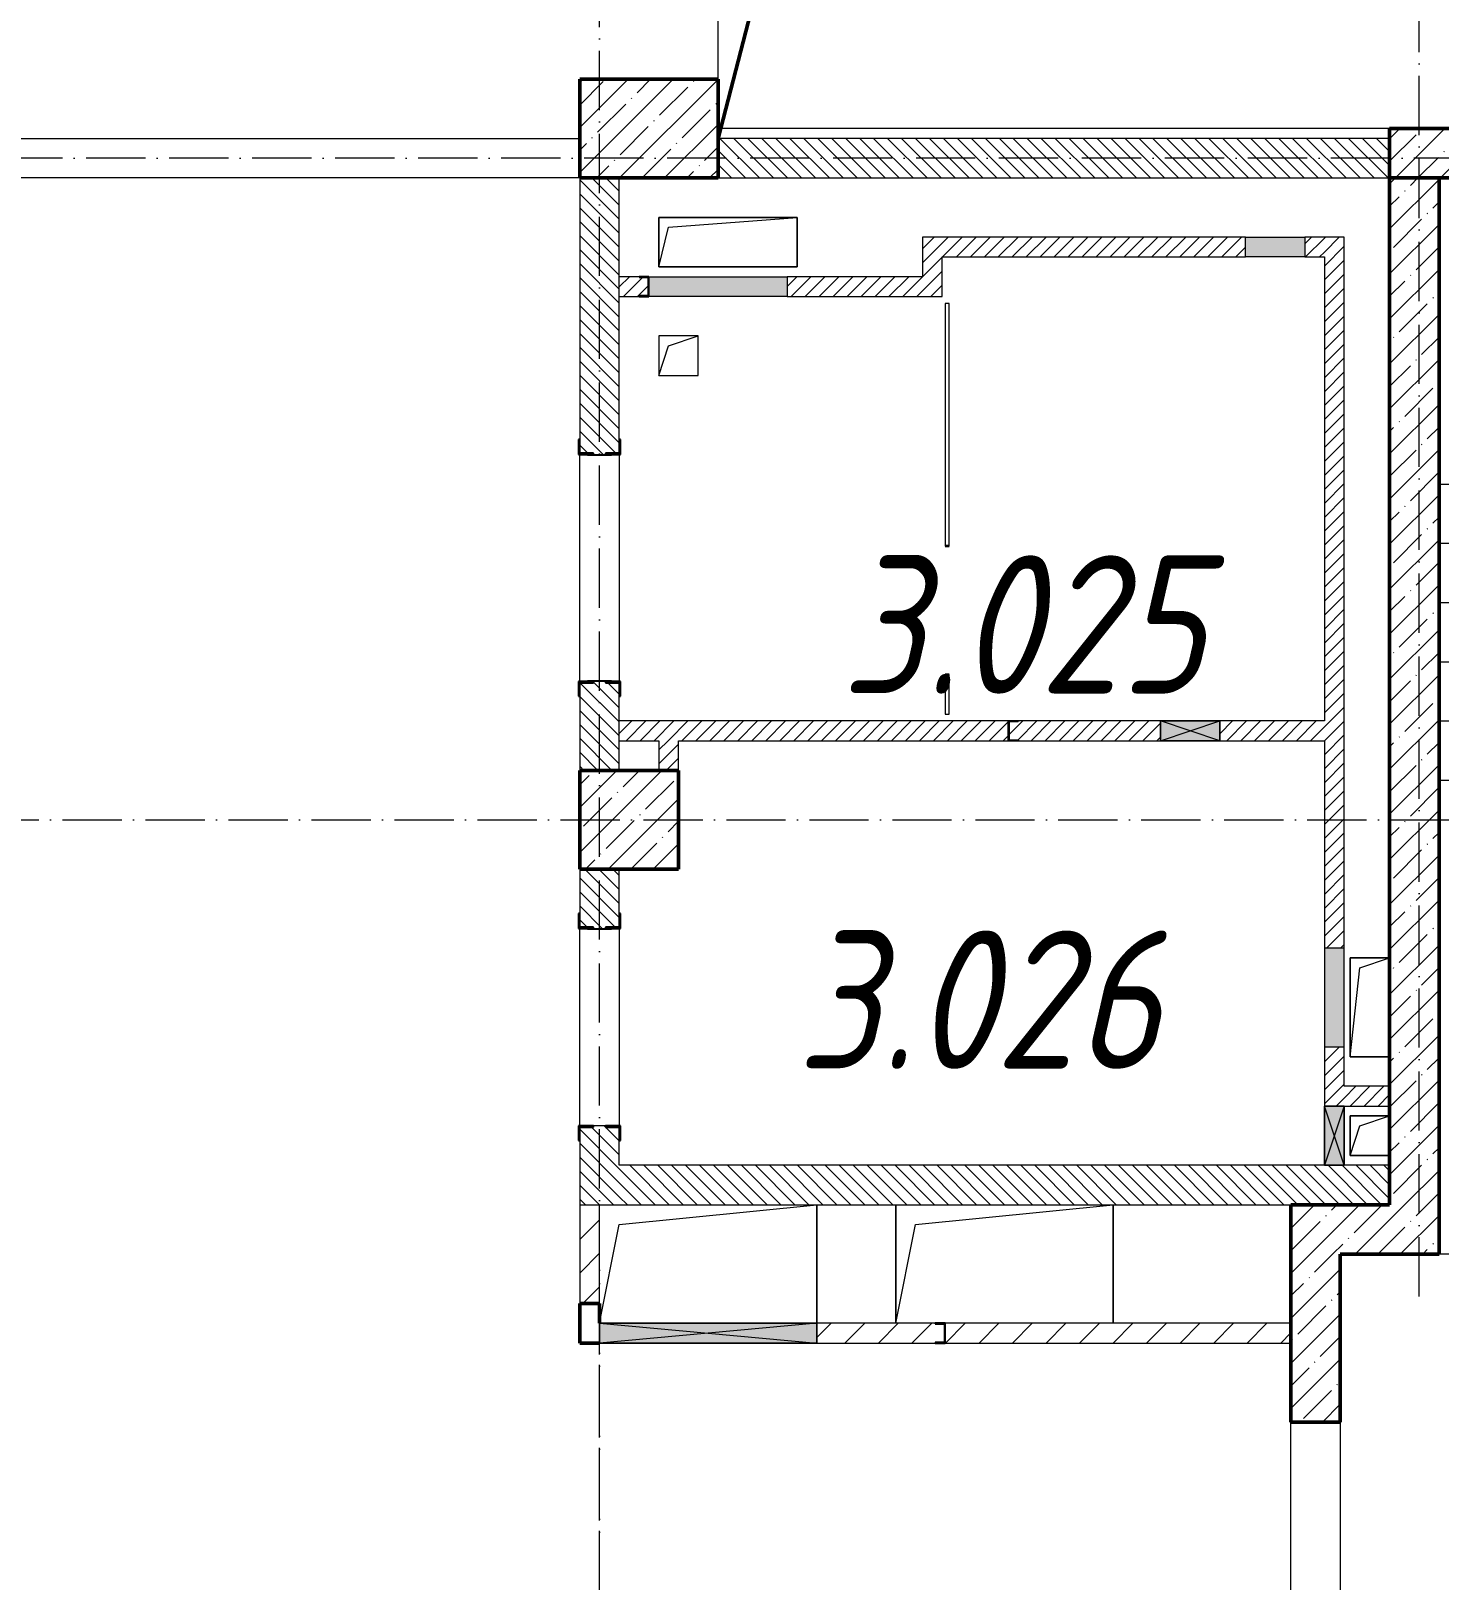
# Model space of a CAD drawing. Header units: millimetres. Extents: x -12989 to 629078, y -109036 to 555275.
# Drawn here: x 374243 to 381371, y -38782 to -30938 of the extents above; entities that cross this region are included whole.
import ezdxf

# ---------------------------------------------------------------- set-up
doc = ezdxf.new("R2010")
doc.units = ezdxf.units.MM
doc.linetypes.add('50_200_ШТРИХ_1Т_ш5_п1_п1_', pattern=[700, 500, -100, 0, -100])
for name, color, linetype, lineweight in [('4 -стяжа', 7, 'Continuous', 30), ('A-DETL-____-OTLN-1', 7, 'Continuous', 50), ('A-DETL-GENF-OTLN', 7, 'Continuous', 9), ('A-DOOR-OPNG-MCUT', 7, 'Continuous', 35), ('A-FLOR-____-OTLN', 7, 'Continuous', 9), ('A-GENM-____-MCUT', 7, 'Continuous', 25), ('A-GENM-____-OTLN', 7, 'Continuous', 9), ('A-GENM-____-OTLN-1', 7, 'Continuous', 25), ('A-GLAZ-____-OTLN', 7, 'Continuous', 9), ('A-WALL-____-MCUT', 7, 'Continuous', 13), ('A-WALL-____-MCUT-2', 7, 'Continuous', 50), ('A-WALL-____-OTLN', 7, 'Continuous', 9), ('A-WALL-____-PATT-1', 7, 'Continuous', 9), ('A-WALL-FNSH-MCUT-1', 7, 'Continuous', 9), ('I-WALL-____-OTLN', 7, 'Continuous', 9), ('S-COLS-____-MCUT', 7, 'Continuous', 50), ('S-COLS-____-OTLN', 7, 'Continuous', 9), ('S-GRID-____-OTLN-1', 7, '50_200_ШТРИХ_1Т_ш5_п1_п1_', 9), ('S-STRS-____-OTLN-1', 7, 'Continuous', 9), ('Марки помещений', 7, 'Continuous', 9)]:
    doc.layers.add(name, color=color, linetype=linetype, lineweight=lineweight)
doc.layers.add('A-DOOR-____-OTLN-1', color=7, linetype='Continuous', lineweight=9, true_color=0xffffff)
doc.layers.get('4 -стяжа').off()
doc.styles.add('ISOCPEUR_I_2', font='isocpeui.ttf', dxfattribs={"width": 0.85, "height": 2.3})
pattern_1 = [(135, (283770.707, -86863.456), (-35.35534, -35.35534), [])]
pattern_2 = [(45, (283770.71, -86863.46), (-84.85281, 84.85281), [])]
pattern_3 = [(45, (283770.7, -86863.46), (-114.04925, 114.04925), []), (45, (283884.76, -86863.46), (-114.04925, 114.04925), [201.612, -40.322, 3.353, -36.97])]
pattern_4 = [(45, (283770.707, -86863.456), (-35.35534, 35.35534), [])]

# ---------------------------------------------------------------- blocks, each defined once
blk = doc.blocks.new('BSC_Колонна _Прямоугольная - 500х700-V110-АР1_План отверстий 3 этажа в осях 1-64_Ю-ЯЯ')
at = {"layer": 'S-COLS-____-OTLN'}
h = blk.add_hatch(dxfattribs=at)
h.set_pattern_fill('FP_115', color=256, style=0, pattern_type=2)
h.set_pattern_definition([(315, (-55431.04, 93600), (114.04925, 114.04925), []), (315, (-55431.04, 93485.95), (114.04925, 114.04925), [201.613, -40.323, 3.353, -36.97])])
h.paths.add_polyline_path([(-250, 350), (-250, -350), (250, -350), (250, 350)], flags=0)
at = {"layer": 'S-COLS-____-MCUT'}
for p, q in [((250, 350), (-250, 350)), ((-250, 350), (-250, -350)), ((250, -350), (250, 350)), ((-250, -350), (250, -350))]:
    blk.add_line(p, q, dxfattribs=at)
blk = doc.blocks.new('BSC_Колонна _Прямоугольная - 500х500-V146-АР1_План отверстий 3 этажа в осях 1-64_Ю-ЯЯ')
at = {"layer": 'S-COLS-____-OTLN'}
h = blk.add_hatch(dxfattribs=at)
h.set_pattern_fill('FP_151', color=256, style=0, pattern_type=2)
h.set_pattern_definition([(45, (-93500, -51931.04), (-114.04925, 114.04925), []), (45, (-93385.95, -51931.04), (-114.04925, 114.04925), [201.613, -40.323, 3.353, -36.97])])
h.paths.add_polyline_path([(-250, -250), (250, -250), (250, 250), (-250, 250)], flags=0)
at = {"layer": 'S-COLS-____-MCUT'}
for p, q in [((250, 250), (-250, 250)), ((-250, 250), (-250, -250)), ((250, -250), (250, 250)), ((-250, -250), (250, -250))]:
    blk.add_line(p, q, dxfattribs=at)
blk = doc.blocks.new('DOR_ДУ_распашная__1Ст_Прямоугольная_ШЕР - Вн_650х2100h_Кабинки С_у-19996353-АР1_План отверстий 3 этажа в осях 1-64_Ю-ЯЯ')
at = {"layer": 'A-DOOR-OPNG-MCUT'}
for p, q in [((-325, 10), (-325, -10)), ((325, -10), (325, 10))]:
    blk.add_line(p, q, dxfattribs=at)
blk = doc.blocks.new('154_Стойка_СКБ_Уголок - СМ-2180_200-28268025-АР1_План отверстий 3 этажа в осях 1-64_Ю-ЯЯ')
at = {"layer": 'A-GENM-____-MCUT'}
for p, q in [((125, 156), (125, 81)), ((200, 156), (125, 156)), ((125, 81), (131, 81)), ((131, 81), (131, 150)), ((131, 150), (200, 150)), ((200, 150), (200, 156)), ((131, 19), (125, 19)), ((125, 19), (125, -56)), ((131, -50), (131, 19)), ((125, -56), (200, -56)), ((200, -50), (131, -50)), ((200, -56), (200, -50))]:
    blk.add_line(p, q, dxfattribs=at)
blk = doc.blocks.new('Стойка_Влож_Полоса боковая - Полоса-28213942-АР1_План отверстий 3 этажа в осях 1-64_Ю-ЯЯ')
at = {"layer": 'A-GENM-____-OTLN'}
for p, q in [((-5, 60), (0, 60)), ((-5, -60), (-5, 60)), ((0, -60), (-5, -60))]:
    blk.add_line(p, q, dxfattribs=at)
blk = doc.blocks.new('154_Фахверк_СКБ_Швеллер - Тип_100_3960-28336563-АР1_План отверстий 3 этажа в осях 1-64_Ю-ЯЯ')
at = {"layer": 'A-GENM-____-MCUT'}
for p, q in [((125, 50), (175, 50)), ((125, -50), (125, 50)), ((128, 47), (128, -47)), ((175, 47), (128, 47)), ((175, 50), (175, 47)), ((175, -50), (125, -50)), ((128, -47), (175, -47)), ((175, -47), (175, -50))]:
    blk.add_line(p, q, dxfattribs=at)
blk = doc.blocks.new('154_Фахверк_СКБ_Швеллер - Тип_100_3960-28515445-АР1_План отверстий 3 этажа в осях 1-64_Ю-ЯЯ')
at = {"layer": 'A-GENM-____-MCUT'}
for p, q in [((175, 50), (125, 50)), ((125, 50), (125, -50)), ((128, 47), (175, 47)), ((128, -47), (128, 47)), ((175, 47), (175, 50)), ((125, -50), (175, -50)), ((175, -47), (128, -47)), ((175, -50), (175, -47))]:
    blk.add_line(p, q, dxfattribs=at)
blk = doc.blocks.new('AR_Отверстие Ниша - Лючок-32405746-АР1_План отверстий 3 этажа в осях 1-64_Ю-ЯЯ')
at = {"layer": 'A-GLAZ-____-OTLN'}
blk.add_hatch(color=256, dxfattribs=at).paths.add_polyline_path([(-350, 50), (-350, -50), (350, -50), (350, 50)], flags=0)
for p, q in [((-350, 50), (350, 50)), ((-350, -50), (-350, 50)), ((350, -50), (-350, -50))]:
    blk.add_line(p, q, dxfattribs=at)
blk = doc.blocks.new('AR_Отверстие Ниша - Лючок-32405250-АР1_План отверстий 3 этажа в осях 1-64_Ю-ЯЯ')
at = {"layer": 'A-GLAZ-____-OTLN'}
blk.add_hatch(color=256, dxfattribs=at).paths.add_polyline_path([(250, -50), (250, 50), (-250, 50), (-250, -50)], flags=0)
for p, q in [((250, 50), (-250, 50)), ((-250, 50), (-250, -50)), ((250, -50), (250, 50)), ((-250, -50), (250, -50))]:
    blk.add_line(p, q, dxfattribs=at)
blk = doc.blocks.new('AR_Отверстие Ниша - Лючок-32405226-АР1_План отверстий 3 этажа в осях 1-64_Ю-ЯЯ')
at = {"layer": 'A-GLAZ-____-OTLN'}
blk.add_hatch(color=256, dxfattribs=at).paths.add_polyline_path([(150, 50), (-150, 50), (-150, -50), (150, -50)], flags=0)
for p, q in [((-150, 50), (150, 50)), ((-150, -50), (-150, 50)), ((150, 50), (150, -50)), ((150, -50), (-150, -50))]:
    blk.add_line(p, q, dxfattribs=at)
blk = doc.blocks.new('154_Фахверк_СКБ_Швеллер - Тип_100_3960_зеркало-29806508-АР1_План отверстий 3 этажа в осях 1-64_Ю-ЯЯ')
at = {"layer": 'A-GENM-____-MCUT'}
for p, q in [((175, 50), (125, 50)), ((125, 50), (125, -50)), ((128, 47), (175, 47)), ((128, -47), (128, 47)), ((175, 47), (175, 50)), ((125, -50), (175, -50)), ((175, -47), (128, -47)), ((175, -50), (175, -47))]:
    blk.add_line(p, q, dxfattribs=at)
blk = doc.blocks.new('AR_Отверстие прямоугольное _в плите_ - AR_Отверстие прямоугольное _в плите_-30459207-АР1_План отверстий 3 этажа в осях 1-64_Ю-ЯЯ')
at = {"layer": 'A-GENM-____-OTLN'}
for p, q in [((100, 100), (-100, 100)), ((-100, 100), (-100, -100)), ((-50, 50), (100, 100)), ((100, -100), (100, 100)), ((-100, -100), (-50, 50)), ((-100, -100), (100, -100))]:
    blk.add_line(p, q, dxfattribs=at)
blk = doc.blocks.new('AR_Отверстие прямоугольное _в плите_ - AR_Отверстие прямоугольное _в плите_-30229458-АР1_План отверстий 3 этажа в осях 1-64_Ю-ЯЯ')
at = {"layer": 'A-GENM-____-OTLN'}
for p, q in [((100, 250), (-100, 250)), ((-100, 250), (-100, -250)), ((-50, 200), (100, 250)), ((-100, -250), (-50, 200)), ((-100, -250), (100, -250))]:
    blk.add_line(p, q, dxfattribs=at)
blk = doc.blocks.new('AR_Отверстие прямоугольное _в плите_ - AR_Отверстие прямоугольное _в плите_-30459221-АР1_План отверстий 3 этажа в осях 1-64_Ю-ЯЯ')
at = {"layer": 'A-GENM-____-OTLN'}
for p, q in [((350, 125), (-350, 125)), ((-350, 125), (-350, -125)), ((-300, 75), (350, 125)), ((350, -125), (350, 125)), ((-350, -125), (-300, 75)), ((-350, -125), (350, -125))]:
    blk.add_line(p, q, dxfattribs=at)
blk = doc.blocks.new('AR_Отверстие прямоугольное _в плите_ - AR_Отверстие прямоугольное _в плите_-V194-АР1_План отверстий 3 этажа в осях 1-64_Ю-ЯЯ')
at = {"layer": 'A-GENM-____-OTLN'}
for p, q in [((100, 100), (-100, 100)), ((-100, 100), (-100, -100)), ((-50, 50), (100, 100)), ((-100, -100), (-50, 50)), ((-100, -100), (100, -100))]:
    blk.add_line(p, q, dxfattribs=at)
blk = doc.blocks.new('AR_Отверстие прямоугольное _в плите_ - AR_Отверстие прямоугольное _в плите_-30552682-АР1_План отверстий 3 этажа в осях 1-64_Ю-ЯЯ')
at = {"layer": 'A-GENM-____-OTLN'}
for p, q in [((-550, 300), (-550, -300)), ((-450, 200), (550, 300)), ((550, -300), (550, 300)), ((-550, -300), (-450, 200))]:
    blk.add_line(p, q, dxfattribs=at)
blk = doc.blocks.new('AR_Отверстие прямоугольное _в плите_ - AR_Отверстие прямоугольное _в плите_-V204-АР1_План отверстий 3 этажа в осях 1-64_Ю-ЯЯ')
at = {"layer": 'A-GENM-____-OTLN'}
for p, q in [((-450, 200), (550, 300)), ((550, -300), (550, 300)), ((-550, -300), (-450, 200))]:
    blk.add_line(p, q, dxfattribs=at)
blk = doc.blocks.new('AR_Отверстие прямоугольное _в стене_ - AR_Отверстие прямоугольное _в стене__ОВ-36943067-АР1_План отверстий 3 этажа в осях 1-64_Ю-ЯЯ')
at = {"layer": 'A-GLAZ-____-OTLN'}
blk.add_hatch(color=256, dxfattribs=at).paths.add_polyline_path([(550, -50), (550, 50), (-550, 50), (-550, -50)], flags=0)
at = {"layer": 'A-DETL-GENF-OTLN'}
for p, q in [((-550, -50), (-550, 50)), ((-550, 50), (550, 50)), ((550, 50), (-550, -50)), ((-550, 50), (550, -50)), ((550, 50), (-550, 50)), ((-550, 50), (-550, -50)), ((550, 50), (550, -50)), ((550, -50), (550, 50)), ((550, -50), (-550, -50)), ((-550, -50), (550, -50))]:
    blk.add_line(p, q, dxfattribs=at)
blk = doc.blocks.new('AR_Отверстие прямоугольное _в стене__БезПР - AR_Отверстие прямоугольное _в стене__БезПР-36899387-АР1_План отверстий 3 этажа в осях 1-64_Ю-ЯЯ')
at = {"layer": 'A-GLAZ-____-OTLN'}
blk.add_hatch(color=256, dxfattribs=at).paths.add_polyline_path([(150, 50), (-150, 50), (-150, -50), (150, -50)], flags=0)
at = {"layer": 'A-DETL-GENF-OTLN'}
for p, q in [((-150, -50), (-150, 50)), ((-150, 50), (150, 50)), ((150, 50), (-150, -50)), ((-150, 50), (150, -50)), ((150, 50), (-150, 50)), ((-150, 50), (-150, -50)), ((150, 50), (150, -50)), ((150, -50), (150, 50)), ((150, -50), (-150, -50)), ((-150, -50), (150, -50))]:
    blk.add_line(p, q, dxfattribs=at)
at = {"layer": 'A-GLAZ-____-OTLN'}
blk.add_line((150, 50), (-150, 50), dxfattribs=at)
blk = doc.blocks.new('AR_Отверстие прямоугольное _в стене__БезПР - AR_Отверстие прямоугольное _в стене__БезПР-36789536-АР1_План отверстий 3 этажа в осях 1-64_Ю-ЯЯ')
at = {"layer": 'A-GLAZ-____-OTLN'}
blk.add_hatch(color=256, dxfattribs=at).paths.add_polyline_path([(150, 50), (-150, 50), (-150, -50), (150, -50)], flags=0)
at = {"layer": 'A-DETL-GENF-OTLN'}
for p, q in [((-150, -50), (-150, 50)), ((-150, 50), (150, 50)), ((150, 50), (-150, -50)), ((-150, 50), (150, -50)), ((150, 50), (-150, 50)), ((-150, 50), (-150, -50)), ((150, 50), (150, -50)), ((150, -50), (150, 50)), ((150, -50), (-150, -50)), ((-150, -50), (150, -50))]:
    blk.add_line(p, q, dxfattribs=at)
blk = doc.blocks.new('BSC_Колонна _Прямоугольная1 - 200х100 _металл_-V211-АР1_План отверстий 3 этажа в осях 1-64_Ю-ЯЯ')
at = {"layer": 'S-COLS-____-MCUT'}
for p, q in [((0, 50), (-100, 50)), ((-100, 50), (-100, -50)), ((100, -50), (100, 50)), ((-100, -50), (100, -50))]:
    blk.add_line(p, q, dxfattribs=at)
blk = doc.blocks.new('3эт')
at = {"layer": 'S-GRID-____-OTLN-1', "color": 251, "ltscale": 0.6, "true_color": 0x636466}
for p, q in [((377120.7, -46882.4), (377120.7, 4029.4)), ((381270.7, -37346.8), (381270.7, 4029.4)), ((387845.1, -31582.4), (279101.9, -31582.4)), ((352977.2, -34932.4), (387845.1, -34932.4)), ((377120.7, -91346.1), (377120.7, -36982.5))]:
    blk.add_line(p, q, dxfattribs=at)

msp = doc.modelspace()

# ---------------------------------------------------------------- hatches: boundary and pattern name
at = {"layer": 'A-WALL-____-PATT-1'}
h = msp.add_hatch(dxfattribs=at)
h.set_pattern_fill('FP_12', color=256, style=0, pattern_type=2)
h.set_pattern_definition(pattern_3)
h.paths.add_polyline_path([(384520.7074, -31682.4142), (384520.7074, -31432.4142), (381120.7074, -31432.4142), (381120.7074, -31682.4142), (382734.6816, -31682.4142)], flags=0)
h = msp.add_hatch(dxfattribs=at)
h.set_pattern_fill('FP_9', color=256, style=0, pattern_type=2)
h.set_pattern_definition(pattern_1)
h.paths.add_polyline_path([(381120.7074, -31682.4142), (381120.7074, -31482.4142), (377720.7074, -31482.4142), (377720.7074, -31682.4142), (379199.753, -31682.4142)], flags=0)
h = msp.add_hatch(dxfattribs=at)
h.set_pattern_fill('FP_9', color=256, style=0, pattern_type=2)
h.set_pattern_definition(pattern_1)
h.paths.add_polyline_path([(377089.7074, -34682.4142), (377220.7074, -34682.4142), (377220.7074, -34238.4142), (377151.7074, -34238.4142), (377151.7074, -34232.4142), (377089.7074, -34232.4142), (377089.7074, -34238.4142), (377020.7074, -34238.4142), (377020.7074, -34682.4142)], flags=0)
h.paths.add_polyline_path([(377089.7074, -33082.4142), (377151.7074, -33082.4142), (377151.7074, -33076.4142), (377220.7074, -33076.4142), (377220.7074, -31682.4142), (377020.7074, -31682.4142), (377020.7074, -33076.4142), (377089.7074, -33076.4142)], flags=0)
h = msp.add_hatch(dxfattribs=at)
h.set_pattern_fill('FP_12', color=256, style=0, pattern_type=2)
h.set_pattern_definition(pattern_3)
h.paths.add_polyline_path([(381120.7074, -36882.4142), (381370.7074, -36882.4142), (381370.7074, -31682.4142), (381120.7074, -31682.4142), (381120.7074, -36097.9438)], flags=0)
h = msp.add_hatch(dxfattribs=at)
h.set_pattern_fill('FP_8', color=256, style=0, pattern_type=2)
h.set_pattern_definition(pattern_4)
h.paths.add_polyline_path([(380690.7074, -32082.4142), (380790.7074, -32082.4142), (380790.7074, -31982.4142), (380690.7074, -31982.4142), (380690.7074, -31987.5821)], flags=0)
h.paths.add_polyline_path([(378855.7074, -32082.4142), (380390.7074, -32082.4142), (380390.7074, -31982.4142), (378755.7074, -31982.4142), (378755.7074, -32082.4142)], flags=0)
h = msp.add_hatch(dxfattribs=at)
h.set_pattern_fill('FP_8', color=256, style=0, pattern_type=2)
h.set_pattern_definition(pattern_4)
h.paths.add_polyline_path([(380890.7074, -36382.4142), (380890.7074, -36082.4142), (380790.7074, -36082.4142), (380790.7074, -36382.4142), (380865.7074, -36382.4142)], flags=0)
h.paths.add_polyline_path([(380852.8696, -35582.4142), (380890.7074, -35582.4142), (380890.7074, -31982.4142), (380790.7074, -31982.4142), (380790.7074, -35582.4142), (380850.7074, -35582.4142)], flags=0)
h = msp.add_hatch(dxfattribs=at)
h.set_pattern_fill('FP_8', color=256, style=0, pattern_type=2)
h.set_pattern_definition(pattern_4)
h.paths.add_polyline_path([(378855.7074, -32282.4142), (378855.7074, -32082.4142), (378755.7074, -32082.4142), (378755.7074, -32282.4142)], flags=0)
h = msp.add_hatch(dxfattribs=at)
h.set_pattern_fill('FP_8', color=256, style=0, pattern_type=2)
h.set_pattern_definition(pattern_4)
h.paths.add_polyline_path([(377320.7074, -32282.4142), (377320.7074, -32279.4142), (377367.7074, -32279.4142), (377367.7074, -32185.4142), (377320.7074, -32185.4142), (377320.7074, -32182.4142), (377220.7074, -32182.4142), (377220.7074, -32282.4142)], flags=0)
h.paths.add_polyline_path([(378755.7074, -32282.4142), (378755.7074, -32182.4142), (378070.7074, -32182.4142), (378070.7074, -32282.4142)], flags=0)
h = msp.add_hatch(dxfattribs=at)
h.set_pattern_fill('FP_8', color=256, style=0, pattern_type=2)
h.set_pattern_definition(pattern_4)
h.paths.add_polyline_path([(380260.7074, -34532.4142), (380790.7074, -34532.4142), (380790.7074, -34432.4142), (380260.7074, -34432.4142), (380260.7074, -34448.6221)], flags=0)
h.paths.add_polyline_path([(379960.7074, -34532.4142), (379960.7074, -34432.4142), (379240.7074, -34432.4142), (379240.7074, -34435.4142), (379193.7074, -34435.4142), (379193.7074, -34529.4142), (379240.7074, -34529.4142), (379240.7074, -34532.4142)], flags=0)
h.paths.add_polyline_path([(377520.7074, -34532.4142), (379190.7074, -34532.4142), (379190.7074, -34432.4142), (377220.7074, -34432.4142), (377220.7074, -34532.4142), (377432.2887, -34532.4142)], flags=0)
h = msp.add_hatch(dxfattribs=at)
h.set_pattern_fill('FP_8', color=256, style=0, pattern_type=2)
h.set_pattern_definition(pattern_4)
h.paths.add_polyline_path([(377420.7074, -34682.4142), (377520.7074, -34682.4142), (377520.7074, -34532.4142), (377420.7074, -34532.4142)], flags=0)
h = msp.add_hatch(dxfattribs=at)
h.set_pattern_fill('FP_9', color=256, style=0, pattern_type=2)
h.set_pattern_definition(pattern_1)
h.paths.add_polyline_path([(377220.7074, -36882.4142), (377220.7074, -36488.4142), (377151.7074, -36488.4142), (377151.7074, -36482.4142), (377089.7074, -36482.4142), (377089.7074, -36488.4142), (377020.7074, -36488.4142), (377020.7074, -36882.4142)], flags=0)
h.paths.add_polyline_path([(377089.7074, -35482.4142), (377151.7074, -35482.4142), (377151.7074, -35476.4142), (377220.7074, -35476.4142), (377220.7074, -35182.4142), (377020.7074, -35182.4142), (377020.7074, -35476.4142), (377089.7074, -35476.4142)], flags=0)
h = msp.add_hatch(dxfattribs=at)
h.set_pattern_fill('FP_8', color=256, style=0, pattern_type=2)
h.set_pattern_definition(pattern_4)
h.paths.add_polyline_path([(381120.7074, -36382.4142), (381120.7074, -36282.4142), (380890.7074, -36282.4142), (380890.7074, -36382.4142), (380967.2173, -36382.4142)], flags=0)
h = msp.add_hatch(dxfattribs=at)
h.set_pattern_fill('FP_9', color=256, style=0, pattern_type=2)
h.set_pattern_definition(pattern_1)
h.paths.add_polyline_path([(381120.7074, -36882.4142), (381120.7074, -36682.4142), (377220.7074, -36682.4142), (377220.7074, -36882.4142), (380967.2173, -36882.4142)], flags=0)
h = msp.add_hatch(dxfattribs=at)
h.set_pattern_fill('FP_7', color=256, style=0, pattern_type=2)
h.set_pattern_definition(pattern_2)
h.paths.add_polyline_path([(377020.7074, -37382.4142), (377120.7074, -37382.4142), (377120.7074, -36882.4142), (377020.7074, -36882.4142)], flags=0)
h = msp.add_hatch(dxfattribs=at)
h.set_pattern_fill('FP_12', color=256, style=0, pattern_type=2)
h.set_pattern_definition(pattern_3)
h.paths.add_polyline_path([(380870.7074, -37132.4142), (381370.7074, -37132.4142), (381370.7074, -36882.4142), (380620.7074, -36882.4142), (380620.7074, -37132.4142)], flags=0)
h = msp.add_hatch(dxfattribs=at)
h.set_pattern_fill('FP_12', color=256, style=0, pattern_type=2)
h.set_pattern_definition(pattern_3)
h.paths.add_polyline_path([(380620.7074, -39782.4142), (380870.7074, -39782.4142), (380870.7074, -39582.4142), (380620.7074, -39582.4142)], flags=0)
h.paths.add_polyline_path([(380870.7074, -37982.4142), (380870.7074, -37132.4142), (380620.7074, -37132.4142), (380620.7074, -37982.4142)], flags=0)
h = msp.add_hatch(dxfattribs=at)
h.set_pattern_fill('FP_7', color=256, style=0, pattern_type=2)
h.set_pattern_definition(pattern_2)
h.paths.add_polyline_path([(380620.7074, -37582.4142), (380620.7074, -37482.4142), (378870.7074, -37482.4142), (378870.7074, -37582.4142), (379199.753, -37582.4142)], flags=0)
h.paths.add_polyline_path([(378820.7074, -37582.4142), (378820.7074, -37579.4142), (378867.7074, -37579.4142), (378867.7074, -37485.4142), (378820.7074, -37485.4142), (378820.7074, -37482.4142), (378220.7074, -37482.4142), (378220.7074, -37582.4142)], flags=0)

# ---------------------------------------------------------------- linework, layer by layer
at = {"layer": 'A-DETL-____-OTLN-1'}
msp.add_line((377720.7074, -31482.4142), (384520.7074, -5332.4142), dxfattribs=at)
at = {"layer": 'A-FLOR-____-OTLN'}
for p, q in [((377720.7074, -31182.4142), (377720.7074, -25732.4142)), ((381120.7074, -31432.4142), (377720.7074, -31432.4142)), ((377420.7074, -31882.4142), (378120.7074, -31882.4142)), ((377420.7074, -32132.4142), (377420.7074, -31882.4142)), ((378120.7074, -31882.4142), (378120.7074, -32132.4142)), ((378120.7074, -32132.4142), (377420.7074, -32132.4142)), ((380920.7074, -35632.4142), (381120.7074, -35632.4142)), ((380920.7074, -36132.4142), (380920.7074, -35632.4142)), ((381120.7074, -36132.4142), (380920.7074, -36132.4142)), ((380920.7074, -36432.4142), (381120.7074, -36432.4142)), ((380920.7074, -36632.4142), (380920.7074, -36432.4142)), ((381120.7074, -36632.4142), (380920.7074, -36632.4142)), ((378220.7074, -36882.4142), (378220.7074, -37482.4142)), ((378620.7074, -37482.4142), (378620.7074, -36882.4142)), ((379720.7074, -36882.4142), (379720.7074, -37482.4142)), ((382050.7074, -37132.4142), (381370.7074, -37132.4142))]:
    msp.add_line(p, q, dxfattribs=at)
at = {"layer": 'A-WALL-____-MCUT'}
for p, q in [((381120.7074, -31482.4142), (377720.7074, -31482.4142)), ((377020.7074, -31682.4142), (377020.7074, -33007.4142)), ((377220.7074, -33007.4142), (377220.7074, -31682.4142)), ((377720.7074, -31682.4142), (381120.7074, -31682.4142)), ((377089.7074, -33082.4142), (377151.7074, -33082.4142)), ((377151.7074, -34232.4142), (377089.7074, -34232.4142)), ((377020.7074, -34307.4142), (377020.7074, -34682.4142)), ((377220.7074, -34682.4142), (377220.7074, -34307.4142)), ((377020.7074, -35182.4142), (377020.7074, -35407.4142)), ((377220.7074, -35407.4142), (377220.7074, -35182.4142)), ((377089.7074, -35482.4142), (377151.7074, -35482.4142)), ((377151.7074, -36482.4142), (377089.7074, -36482.4142)), ((377020.7074, -36557.4142), (377020.7074, -36882.4142)), ((377220.7074, -36682.4142), (377220.7074, -36557.4142)), ((380790.7074, -36682.4142), (377220.7074, -36682.4142)), ((381120.7074, -36682.4142), (380890.7074, -36682.4142)), ((377020.7074, -36882.4142), (380620.7074, -36882.4142))]:
    msp.add_line(p, q, dxfattribs=at)
at = {"layer": 'A-WALL-____-MCUT-2'}
for p, q in [((381120.7074, -31432.4142), (381120.7074, -36882.4142)), ((384520.7074, -31432.4142), (381120.7074, -31432.4142)), ((381120.7074, -31682.4142), (384520.7074, -31682.4142)), ((381370.7074, -37132.4142), (381370.7074, -31682.4142)), ((380620.7074, -36882.4142), (380620.7074, -37982.4142)), ((381120.7074, -36882.4142), (380620.7074, -36882.4142)), ((380870.7074, -37982.4142), (380870.7074, -37132.4142)), ((380870.7074, -37132.4142), (381370.7074, -37132.4142)), ((380620.7074, -37982.4142), (380870.7074, -37982.4142))]:
    msp.add_line(p, q, dxfattribs=at)
at = {"layer": 'A-WALL-____-OTLN'}
for p, q in [((380620.7074, -39582.4142), (380620.7074, -37982.4142)), ((380870.7074, -37982.4142), (380870.7074, -39582.4142))]:
    msp.add_line(p, q, dxfattribs=at)
at = {"layer": 'A-WALL-FNSH-MCUT-1'}
for p, q in [((380390.7074, -31982.4142), (378755.7074, -31982.4142)), ((378755.7074, -31982.4142), (378755.7074, -32182.4142)), ((380890.7074, -31982.4142), (380690.7074, -31982.4142)), ((380890.7074, -35582.4142), (380890.7074, -31982.4142)), ((378855.7074, -32082.4142), (380390.7074, -32082.4142)), ((378855.7074, -32282.4142), (378855.7074, -32082.4142)), ((380690.7074, -32082.4142), (380790.7074, -32082.4142)), ((380790.7074, -32082.4142), (380790.7074, -34432.4142)), ((377320.7074, -32182.4142), (377220.7074, -32182.4142)), ((378755.7074, -32182.4142), (378070.7074, -32182.4142)), ((377220.7074, -32282.4142), (377320.7074, -32282.4142)), ((378070.7074, -32282.4142), (378855.7074, -32282.4142)), ((378870.7074, -32317.4142), (378870.7074, -33547.4142)), ((378890.7074, -32317.4142), (378870.7074, -32317.4142)), ((378890.7074, -33547.4142), (378890.7074, -32317.4142)), ((378870.7074, -34197.4142), (378870.7074, -34397.4142)), ((378890.7074, -34397.4142), (378890.7074, -34197.4142)), ((379190.7074, -34432.4142), (377220.7074, -34432.4142)), ((378870.7074, -34397.4142), (378890.7074, -34397.4142)), ((379960.7074, -34432.4142), (379240.7074, -34432.4142)), ((380790.7074, -34432.4142), (380260.7074, -34432.4142)), ((377220.7074, -34532.4142), (377420.7074, -34532.4142)), ((377420.7074, -34532.4142), (377420.7074, -34682.4142)), ((377520.7074, -34532.4142), (379190.7074, -34532.4142)), ((377520.7074, -34682.4142), (377520.7074, -34532.4142)), ((379240.7074, -34532.4142), (379960.7074, -34532.4142)), ((380260.7074, -34532.4142), (380790.7074, -34532.4142)), ((380790.7074, -34532.4142), (380790.7074, -35582.4142)), ((380790.7074, -36082.4142), (380790.7074, -36382.4142)), ((380890.7074, -36282.4142), (380890.7074, -36082.4142)), ((381120.7074, -36282.4142), (380890.7074, -36282.4142)), ((380890.7074, -36382.4142), (381120.7074, -36382.4142)), ((377020.7074, -36882.4142), (377020.7074, -37382.4142)), ((377120.7074, -37382.4142), (377120.7074, -36882.4142)), ((378820.7074, -37482.4142), (378220.7074, -37482.4142)), ((380620.7074, -37482.4142), (378870.7074, -37482.4142)), ((378220.7074, -37582.4142), (378820.7074, -37582.4142)), ((378870.7074, -37582.4142), (380620.7074, -37582.4142))]:
    msp.add_line(p, q, dxfattribs=at)
at = {"layer": 'I-WALL-____-OTLN'}
for p, q in [((373020.7074, -31482.4142), (377020.7074, -31482.4142)), ((377020.7074, -31682.4142), (373020.7074, -31682.4142)), ((377020.7074, -34232.4142), (377020.7074, -33082.4142)), ((377220.7074, -33082.4142), (377220.7074, -34232.4142)), ((377020.7074, -36482.4142), (377020.7074, -35482.4142)), ((377220.7074, -35482.4142), (377220.7074, -36482.4142))]:
    msp.add_line(p, q, dxfattribs=at)
at = {"layer": 'S-STRS-____-OTLN-1'}
for p, q in [((381370.7074, -33232.4142), (382920.7074, -33232.4142)), ((381370.7074, -33232.4142), (382920.7074, -33232.4142)), ((381370.7074, -33532.4142), (382920.7074, -33532.4142)), ((381370.7074, -33532.4142), (382920.7074, -33532.4142)), ((381370.7074, -33832.4142), (382920.7074, -33832.4142)), ((381370.7074, -33832.4142), (382920.7074, -33832.4142)), ((381370.7074, -34132.4142), (382920.7074, -34132.4142)), ((381370.7074, -34132.4142), (382920.7074, -34132.4142)), ((381370.7074, -34432.4142), (382920.7074, -34432.4142)), ((381370.7074, -34432.4142), (382920.7074, -34432.4142)), ((381370.7074, -34732.4142), (382920.7074, -34732.4142)), ((381370.7074, -34732.4142), (382920.7074, -34732.4142))]:
    msp.add_line(p, q, dxfattribs=at)

# ---------------------------------------------------------------- block references
at = {"layer": '4 -стяжа'}
msp.add_blockref('3эт', (0, 0), dxfattribs=at)
at = {"layer": 'A-DOOR-____-OTLN-1', "rotation": 90}
msp.add_blockref('DOR_ДУ_распашная__1Ст_Прямоугольная_ШЕР - Вн_650х2100h_Кабинки С_у-19996353-АР1_План отверстий 3 этажа в осях 1-64_Ю-ЯЯ', (378880.7074, -33872.4142), dxfattribs=at)
at = {"layer": 'A-GENM-____-OTLN'}
for name, p in [('AR_Отверстие прямоугольное _в плите_ - AR_Отверстие прямоугольное _в плите_-30459221-АР1_План отверстий 3 этажа в осях 1-64_Ю-ЯЯ', (377770.7074, -32007.4142)), ('AR_Отверстие прямоугольное _в плите_ - AR_Отверстие прямоугольное _в плите_-30459207-АР1_План отверстий 3 этажа в осях 1-64_Ю-ЯЯ', (377520.7074, -32582.4142)), ('AR_Отверстие прямоугольное _в плите_ - AR_Отверстие прямоугольное _в плите_-30229458-АР1_План отверстий 3 этажа в осях 1-64_Ю-ЯЯ', (381020.7074, -35882.4142)), ('AR_Отверстие прямоугольное _в плите_ - AR_Отверстие прямоугольное _в плите_-V194-АР1_План отверстий 3 этажа в осях 1-64_Ю-ЯЯ', (381020.7074, -36532.4142)), ('AR_Отверстие прямоугольное _в плите_ - AR_Отверстие прямоугольное _в плите_-V204-АР1_План отверстий 3 этажа в осях 1-64_Ю-ЯЯ', (377670.7074, -37182.4142)), ('AR_Отверстие прямоугольное _в плите_ - AR_Отверстие прямоугольное _в плите_-30552682-АР1_План отверстий 3 этажа в осях 1-64_Ю-ЯЯ', (379170.7074, -37182.4142))]:
    msp.add_blockref(name, p, dxfattribs=at)
for p, rotation in [((377120.7074, -33082.4142), 89.99999999999991), ((377120.7074, -34232.4142), 269.9999999999999), ((377120.7074, -35482.4142), 89.99999999999991)]:
    msp.add_blockref('Стойка_Влож_Полоса боковая - Полоса-28213942-АР1_План отверстий 3 этажа в осях 1-64_Ю-ЯЯ', p, dxfattribs=dict(at, rotation=rotation))
at = {"layer": 'A-GENM-____-OTLN-1'}
for name, p, rotation in [('154_Фахверк_СКБ_Швеллер - Тип_100_3960_зеркало-29806508-АР1_План отверстий 3 этажа в осях 1-64_Ю-ЯЯ', (377495.7074, -32232.4142), 180), ('154_Стойка_СКБ_Уголок - СМ-2180_200-28268025-АР1_План отверстий 3 этажа в осях 1-64_Ю-ЯЯ', (377170.7074, -33207.4142), 89.9999999999999), ('154_Стойка_СКБ_Уголок - СМ-2180_200-28268025-АР1_План отверстий 3 этажа в осях 1-64_Ю-ЯЯ', (377070.7074, -34107.4142), 269.9999999999999), ('154_Стойка_СКБ_Уголок - СМ-2180_200-28268025-АР1_План отверстий 3 этажа в осях 1-64_Ю-ЯЯ', (377170.7074, -35607.4142), 89.9999999999999), ('154_Стойка_СКБ_Уголок - СМ-2180_200-28268025-АР1_План отверстий 3 этажа в осях 1-64_Ю-ЯЯ', (377070.7074, -36357.4142), 269.9999999999999), ('154_Фахверк_СКБ_Швеллер - Тип_100_3960-28515445-АР1_План отверстий 3 этажа в осях 1-64_Ю-ЯЯ', (378995.7074, -37532.4142), 180)]:
    msp.add_blockref(name, p, dxfattribs=dict(at, rotation=rotation))
msp.add_blockref('154_Фахверк_СКБ_Швеллер - Тип_100_3960-28336563-АР1_План отверстий 3 этажа в осях 1-64_Ю-ЯЯ', (379065.7074, -34482.4142), dxfattribs=at)
at = {"layer": 'A-GLAZ-____-OTLN'}
for name, p, rotation in [('AR_Отверстие Ниша - Лючок-32405226-АР1_План отверстий 3 этажа в осях 1-64_Ю-ЯЯ', (380540.7074, -32032.4142), 180), ('AR_Отверстие Ниша - Лючок-32405746-АР1_План отверстий 3 этажа в осях 1-64_Ю-ЯЯ', (377720.7074, -32232.4142), 180), ('AR_Отверстие прямоугольное _в стене__БезПР - AR_Отверстие прямоугольное _в стене__БезПР-36899387-АР1_План отверстий 3 этажа в осях 1-64_Ю-ЯЯ', (380110.7074, -34482.4142), 180), ('AR_Отверстие Ниша - Лючок-32405250-АР1_План отверстий 3 этажа в осях 1-64_Ю-ЯЯ', (380840.7074, -35832.4142), 270), ('AR_Отверстие прямоугольное _в стене__БезПР - AR_Отверстие прямоугольное _в стене__БезПР-36789536-АР1_План отверстий 3 этажа в осях 1-64_Ю-ЯЯ', (380840.7074, -36532.4142), 270)]:
    msp.add_blockref(name, p, dxfattribs=dict(at, rotation=rotation))
msp.add_blockref('AR_Отверстие прямоугольное _в стене_ - AR_Отверстие прямоугольное _в стене__ОВ-36943067-АР1_План отверстий 3 этажа в осях 1-64_Ю-ЯЯ', (377670.7074, -37532.4142), dxfattribs=at)
at = {"layer": 'S-COLS-____-OTLN'}
for name, p, rotation in [('BSC_Колонна _Прямоугольная - 500х700-V110-АР1_План отверстий 3 этажа в осях 1-64_Ю-ЯЯ', (377370.7074, -31432.4142), 89.9999999999999), ('BSC_Колонна _Прямоугольная1 - 200х100 _металл_-V211-АР1_План отверстий 3 этажа в осях 1-64_Ю-ЯЯ', (377070.7074, -37482.4142), 270.0000000000001)]:
    msp.add_blockref(name, p, dxfattribs=dict(at, rotation=rotation))
msp.add_blockref('BSC_Колонна _Прямоугольная - 500х500-V146-АР1_План отверстий 3 этажа в осях 1-64_Ю-ЯЯ', (377270.7074, -34932.4142), dxfattribs=at)

# ---------------------------------------------------------------- texts
at = {"layer": 'Марки помещений', "char_height": 700, "width": 785.65375, "attachment_point": 1, "style": 'ISOCPEUR_I_2'}
for s, insert in [('3.025', (378343.8886, -33593.6518)), ('3.026', (378119.4872, -35493.4034))]:
    msp.add_mtext(s, dxfattribs=dict(at, insert=insert))

doc.saveas('drawing.dxf')
